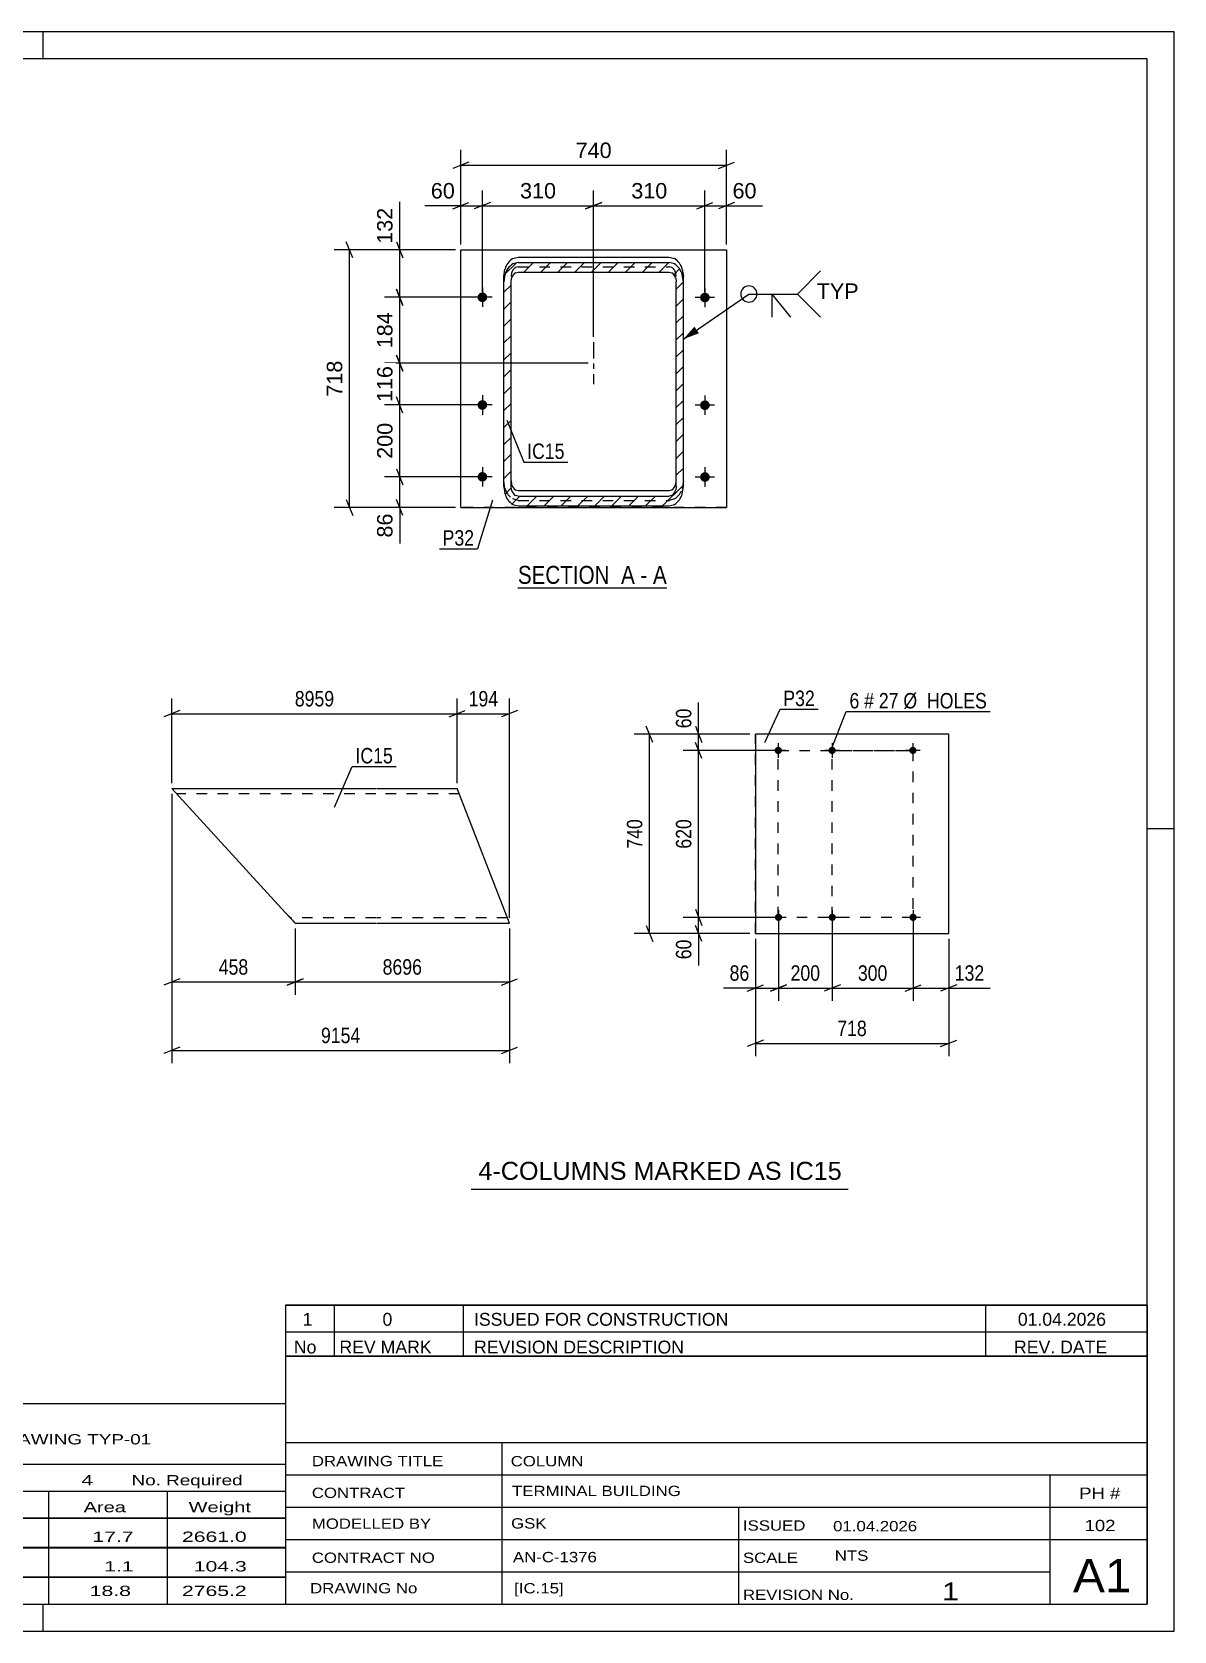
# Model space of a CAD drawing. Header units: millimetres. Extents: x 0 to 420, y 0 to 297.
# Drawn here: x 207.9 to 420, y 0 to 297 of the extents above; entities that cross this region are included whole.
import ezdxf

# ---------------------------------------------------------------- set-up
doc = ezdxf.new("R2010")
doc.units = ezdxf.units.MM
doc.linetypes.add('DXK_LINE_DOT2', pattern=[3.9198, 1.9599, -1.9599])
doc.linetypes.add('DXK_LINE_DOT3', pattern=[5.9187, 2.979, -0.9799, 0.9799, -0.9799])
doc.styles.add('Arial', font='ARIAL.TTF', dxfattribs={"height": 0.2})
doc.styles.add('Arial Narrow', font='ARIALN.TTF', dxfattribs={"height": 0.2})

# ---------------------------------------------------------------- blocks, each defined once
blk = doc.blocks.new('Unknown-762327880-1129')
at = {"color": 5, "linetype": 'Continuous'}
for p, q in [((420, 297), (0, 297)), ((210, 292), (210, 297)), ((420, 0), (420, 297)), ((415, 292), (5, 292)), ((415, 5), (415, 292)), ((420, 149), (415, 149)), ((5, 5), (415, 5)), ((210, 0), (210, 5)), ((0, 0), (420, 0))]:
    blk.add_line(p, q, dxfattribs=at)
blk = doc.blocks.new('Unknown-762327880-17 - 1246')
at = {"color": 6, "linetype": 'Continuous'}
blk.add_line((298.15, 193.75), (325.79, 193.75), dxfattribs=at)
at = {"color": 0, "linetype": 'Continuous'}
blk.add_wipeout([(316.26, 194.5), (316.26, 198), (298.15, 198), (298.15, 194.5)], dxfattribs=at)
at = {"color": 7, "linetype": 'Continuous', "style": 'Arial Narrow'}
blk.add_text('SECTION ', height=3.34, dxfattribs=at).set_placement((298.15, 194.5))
at = {"color": 0, "linetype": 'Continuous'}
blk.add_wipeout([(319.86, 194.5), (319.86, 198), (317.31, 198), (317.31, 194.5)], dxfattribs=at)
blk.add_wipeout([(322.19, 194.5), (322.19, 198), (320.91, 198), (320.91, 194.5)], dxfattribs=at)
at = {"color": 7, "linetype": 'Continuous', "style": 'Arial Narrow'}
blk.add_text('A', height=3.34, dxfattribs=at).set_placement((317.31, 194.5))
at = {"color": 0, "linetype": 'Continuous'}
blk.add_wipeout([(325.79, 194.5), (325.79, 198), (323.24, 198), (323.24, 194.5)], dxfattribs=at)
at = {"color": 7, "linetype": 'Continuous', "style": 'Arial Narrow'}
for s, p in [('A', (323.24, 194.5)), ('-', (320.91, 194.5))]:
    blk.add_text(s, height=3.34, dxfattribs=at).set_placement(p)
blk = doc.blocks.new('Bolt-762327880-1470 - 1436')
at = {"linetype": 'Continuous'}
for points in [[(346.54, 131.88, -1), (346.54, 133.23, -1)], [(356.54, 131.88, -1), (356.54, 133.23, -1)], [(371.54, 131.88, -1), (371.54, 133.23, -1)]]:
    blk.add_hatch(color=1, dxfattribs=at).paths.add_polyline_path(points)
at = {"color": 1, "linetype": 'Continuous'}
for p, q in [((346.54, 133.9), (346.54, 131.2)), ((356.54, 133.9), (356.54, 131.2)), ((371.54, 133.9), (371.54, 131.2)), ((347.89, 132.55), (345.19, 132.55)), ((357.89, 132.55), (355.19, 132.55)), ((372.89, 132.55), (370.19, 132.55))]:
    blk.add_line(p, q, dxfattribs=at)
blk = doc.blocks.new('Bolt-762327880-1475 - 1436')
at = {"linetype": 'Continuous'}
for points in [[(346.5, 162.88, -1), (346.5, 164.23, -1)], [(356.5, 162.88, -1), (356.5, 164.23, -1)], [(371.5, 162.88, -1), (371.5, 164.23, -1)]]:
    blk.add_hatch(color=1, dxfattribs=at).paths.add_polyline_path(points)
at = {"color": 1, "linetype": 'Continuous'}
for p, q in [((347.85, 163.55), (345.15, 163.55)), ((346.5, 164.9), (346.5, 162.2)), ((357.85, 163.55), (355.15, 163.55)), ((356.5, 164.9), (356.5, 162.2)), ((372.85, 163.55), (370.15, 163.55)), ((371.5, 164.9), (371.5, 162.2))]:
    blk.add_line(p, q, dxfattribs=at)
blk = doc.blocks.new('Part-762327880-1480 - 1436')
at = {"color": 2, "linetype": 'Continuous'}
for p, q in [((342.25, 166.55), (342.25, 129.55)), ((378.15, 166.55), (342.25, 166.55)), ((378.15, 129.55), (378.15, 166.55)), ((342.25, 129.55), (378.15, 129.55))]:
    blk.add_line(p, q, dxfattribs=at)
at = {"color": 7, "linetype": 'DXK_LINE_DOT2'}
for p, q in [((342.25, 129.55), (342.25, 166.55)), ((378.15, 129.55), (378.15, 166.55))]:
    blk.add_line(p, q, dxfattribs=at)
blk = doc.blocks.new('Part-762327880-1659 - 1653')
at = {"color": 2, "linetype": 'Continuous'}
for p, q in [((254.95, 133.48), (233.88, 156.48)), ((233.88, 156.48), (271.78, 156.48)), ((271.88, 156.48), (286.88, 156.48)), ((296.6, 131.48), (286.88, 156.48)), ((254.95, 133.48), (256.78, 131.48)), ((256.78, 131.48), (271.78, 131.48)), ((271.88, 131.48), (296.6, 131.48))]:
    blk.add_line(p, q, dxfattribs=at)
at = {"color": 7, "linetype": 'DXK_LINE_DOT2'}
for p, q in [((271.78, 155.48), (234.8, 155.48)), ((287.27, 155.48), (271.88, 155.48)), ((256.64, 131.64), (254.95, 133.48)), ((271.78, 132.48), (255.86, 132.48)), ((296.21, 132.48), (271.88, 132.48))]:
    blk.add_line(p, q, dxfattribs=at)
blk = doc.blocks.new('Bolt-762327880-1249 - 1246')
at = {"linetype": 'Continuous'}
for points in [[(333.78, 247.67, -1), (331.98, 247.67, -1)], [(333.78, 227.67, -1), (331.98, 227.67, -1)], [(333.78, 214.34, -1), (331.98, 214.34, -1)]]:
    blk.add_hatch(color=1, dxfattribs=at).paths.add_polyline_path(points)
at = {"color": 1, "linetype": 'Continuous'}
for p, q in [((334.68, 247.67), (331.08, 247.67)), ((332.88, 249.47), (332.88, 245.87)), ((332.88, 229.47), (332.88, 225.87)), ((334.68, 227.67), (331.08, 227.67)), ((334.68, 214.34), (331.08, 214.34)), ((332.88, 216.14), (332.88, 212.54))]:
    blk.add_line(p, q, dxfattribs=at)
blk = doc.blocks.new('Part-762327880-1281 - 1246')
at = {"linetype": 'Continuous'}
h = blk.add_hatch(dxfattribs=at)
h.set_pattern_fill('', scale=0.7, style=0, pattern_type=0)
h.set_pattern_definition([(45, (328.8821, 250.567), (-1.571545, 1.571545), [])])
h.paths.add_polyline_path([(328.88, 212.6), (328.88, 250.57), (328.68, 251.95), (328.1, 253.12), (327.24, 253.91), (326.22, 254.18), (298.22, 254.18), (297.19, 253.91), (296.33, 253.12), (295.75, 251.95), (295.55, 250.57), (295.55, 212.6), (295.75, 211.22), (296.33, 210.04), (297.19, 209.26), (298.22, 208.98), (326.22, 208.98), (327.24, 209.26), (328.1, 210.04), (328.68, 211.22)])
h.paths.add_polyline_path([(327.16, 211.32), (326.73, 210.93), (326.22, 210.79), (298.22, 210.79), (297.71, 210.93), (297.27, 211.32), (296.98, 211.91), (296.88, 212.6), (296.88, 250.57), (296.98, 251.26), (297.27, 251.85), (297.71, 252.24), (298.22, 252.38), (326.22, 252.38), (326.73, 252.24), (327.16, 251.85), (327.45, 251.26), (327.55, 250.57), (327.55, 212.6), (327.45, 211.91)])
at = {"color": 2, "linetype": 'Continuous'}
for p, q in [((295.55, 251.59), (295.75, 252.97)), ((297.19, 254.93), (298.22, 255.2)), ((298.22, 254.18), (297.19, 253.91)), ((298.22, 255.2), (326.22, 255.2)), ((298.22, 254.18), (326.22, 254.18)), ((326.22, 255.2), (327.24, 254.93)), ((327.24, 253.91), (326.22, 254.18)), ((328.68, 252.97), (328.88, 251.59)), ((295.75, 251.95), (295.55, 250.57)), ((295.55, 250.57), (295.55, 251.59)), ((295.55, 212.6), (295.55, 250.57)), ((296.88, 250.57), (296.98, 251.26)), ((296.88, 212.6), (296.88, 250.57)), ((297.71, 252.24), (298.22, 252.38)), ((298.22, 252.38), (326.22, 252.38)), ((326.22, 252.38), (326.73, 252.24)), ((327.45, 251.26), (327.55, 250.57)), ((327.55, 212.6), (327.55, 250.57)), ((328.88, 250.57), (328.68, 251.95)), ((328.88, 250.57), (328.88, 251.59)), ((328.88, 212.6), (328.88, 250.57)), ((295.55, 212.6), (295.75, 211.22)), ((296.88, 213.62), (296.98, 212.93)), ((296.98, 211.91), (296.88, 212.6)), ((297.71, 211.95), (298.22, 211.81)), ((298.22, 210.79), (297.71, 210.93)), ((298.22, 211.81), (326.22, 211.81)), ((326.22, 211.81), (326.73, 211.95)), ((326.73, 210.93), (326.22, 210.79)), ((327.45, 212.93), (327.55, 213.62)), ((327.55, 212.6), (327.45, 211.91)), ((328.68, 211.22), (328.88, 212.6)), ((297.19, 209.26), (298.22, 208.98)), ((298.22, 210.79), (326.22, 210.79)), ((298.22, 208.98), (326.22, 208.98)), ((326.22, 208.98), (327.24, 209.26))]:
    blk.add_line(p, q, dxfattribs=at)
at = {"color": 7, "linetype": 'DXK_LINE_DOT2'}
for p, q in [((298.22, 253.39), (297.71, 253.26)), ((298.22, 253.39), (326.22, 253.39)), ((326.73, 253.26), (326.22, 253.39)), ((295.55, 213.62), (295.55, 250.57)), ((296.98, 252.28), (296.88, 251.59)), ((296.88, 212.6), (296.88, 251.59)), ((327.55, 251.59), (327.45, 252.28)), ((327.55, 212.6), (327.55, 251.59)), ((328.88, 212.6), (328.88, 250.57)), ((295.55, 212.6), (295.55, 213.62)), ((295.75, 212.23), (295.55, 213.62)), ((328.88, 213.62), (328.68, 212.23)), ((298.22, 210), (297.19, 210.28)), ((298.22, 210), (326.22, 210)), ((327.24, 210.28), (326.22, 210))]:
    blk.add_line(p, q, dxfattribs=at)
at = {"color": 7, "linetype": 'DXK_LINE_DOT3'}
blk.add_line((312.22, 239.36), (312.22, 231.58), dxfattribs=at)
at = {"color": 2, "linetype": 'Continuous'}
for centre, radius, start, end in [((298.95, 252.13), 3.3, 122.0027, 165.1823), ((298.95, 251.11), 3.3, 122.0023, 165.182), ((325.48, 252.13), 3.3, 14.8177, 57.9973), ((325.48, 251.11), 3.3, 14.818, 57.9977), ((298.58, 250.84), 1.65, 122.0023, 165.182), ((325.85, 250.84), 1.65, 14.818, 57.9977), ((298.95, 212.06), 3.3, 194.818, 237.9977), ((298.58, 213.35), 1.65, 194.8177, 237.9973), ((298.58, 212.33), 1.65, 194.818, 237.9977), ((325.85, 213.35), 1.65, 302.0027, 345.1823), ((325.85, 212.33), 1.65, 302.0023, 345.182), ((325.48, 212.06), 3.3, 302.0023, 345.182)]:
    blk.add_arc(centre, radius, start, end, dxfattribs=at)
at = {"color": 7, "linetype": 'DXK_LINE_DOT2'}
for centre, radius, start, end in [((298.58, 251.86), 1.65, 122.0027, 165.1823), ((325.85, 251.86), 1.65, 14.8177, 57.9973), ((298.95, 213.08), 3.3, 194.8177, 237.9973), ((325.48, 213.08), 3.3, 302.0027, 345.1823)]:
    blk.add_arc(centre, radius, start, end, dxfattribs=at)
blk = doc.blocks.new('Part-762327880-1266 - 1246')
at = {"color": 2, "linetype": 'Continuous'}
for p, q in [((287.55, 208.67), (287.55, 256.54)), ((287.55, 256.54), (336.88, 256.54)), ((336.88, 256.54), (336.88, 208.67)), ((287.55, 208.67), (336.88, 208.67))]:
    blk.add_line(p, q, dxfattribs=at)
at = {"color": 7, "linetype": 'DXK_LINE_DOT2'}
for p, q in [((287.55, 256.54), (336.88, 256.54)), ((336.88, 208.67), (287.55, 208.67))]:
    blk.add_line(p, q, dxfattribs=at)
blk = doc.blocks.new('Bolt-762327880-1250 - 1246')
at = {"linetype": 'Continuous'}
for points in [[(292.45, 247.72, -1), (290.65, 247.72, -1)], [(292.45, 227.72, -1), (290.65, 227.72, -1)], [(292.45, 214.38, -1), (290.65, 214.38, -1)]]:
    blk.add_hatch(color=1, dxfattribs=at).paths.add_polyline_path(points)
at = {"color": 1, "linetype": 'Continuous'}
for p, q in [((291.55, 249.52), (291.55, 245.92)), ((293.35, 247.72), (289.75, 247.72)), ((291.55, 229.52), (291.55, 225.92)), ((293.35, 227.72), (289.75, 227.72)), ((293.35, 214.38), (289.75, 214.38)), ((291.55, 216.18), (291.55, 212.58))]:
    blk.add_line(p, q, dxfattribs=at)
blk = doc.blocks.new('Rectangle-762327880-1578 - 1436')
at = {"color": 1, "linetype": 'DXK_LINE_DOT2'}
blk.add_lwpolyline([(346.5, 163.55), (371.5, 163.55), (371.5, 132.55), (346.5, 132.55), (346.5, 163.55)], close=True, dxfattribs=at)
blk = doc.blocks.new('Rectangle-762327880-1598 - 1436')
at = {"color": 1, "linetype": 'DXK_LINE_DOT2'}
blk.add_lwpolyline([(356.5, 163.55), (371.5, 163.55), (371.5, 132.55), (356.5, 132.55), (356.5, 163.55)], close=True, dxfattribs=at)
blk = doc.blocks.new('StraightDimension-762327880-1483 - 1436')
at = {"color": 7, "linetype": 'Continuous'}
for p, q in [((342.25, 128.55), (342.25, 106.75)), ((378.15, 128.55), (378.15, 106.75)), ((343.75, 109.75), (340.75, 108.55)), ((342.25, 109.15), (378.15, 109.15)), ((376.65, 108.55), (379.65, 109.75))]:
    blk.add_line(p, q, dxfattribs=at)
at = {"color": 0}
blk.add_wipeout([(363.54, 109.9), (363.54, 114.1), (356.86, 114.1), (356.86, 109.9)], dxfattribs=at)
at = {"color": 3, "style": 'Arial Narrow'}
blk.add_text('718', height=2.863, dxfattribs=at).set_placement((357.46, 110.5))
blk = doc.blocks.new('StraightDimension-762327880-1494 - 1436')
at = {"color": 7, "linetype": 'Continuous'}
for p, q in [((346.54, 131.55), (346.54, 117.03)), ((342.25, 128.55), (342.25, 117.03)), ((340.75, 118.83), (343.75, 120.03)), ((342.25, 119.43), (346.54, 119.43)), ((348.04, 120.03), (345.04, 118.83))]:
    blk.add_line(p, q, dxfattribs=at)
at = {"color": 0}
blk.add_wipeout([(341.72, 120.18), (341.72, 124.38), (336.87, 124.38), (336.87, 120.18)], dxfattribs=at)
at = {"color": 7, "linetype": 'Continuous'}
blk.add_line((342.25, 119.43), (336.34, 119.43), dxfattribs=at)
blk.add_line((342.25, 119.43), (336.34, 119.43), dxfattribs=at)
at = {"color": 3, "style": 'Arial Narrow'}
blk.add_text('86', height=2.863, dxfattribs=at).set_placement((337.47, 120.78))
blk = doc.blocks.new('StraightDimension-762327880-1509 - 1436')
at = {"color": 7, "linetype": 'Continuous'}
for p, q in [((371.54, 131.55), (371.54, 117.03)), ((378.15, 128.55), (378.15, 117.03)), ((370.04, 118.83), (373.04, 120.03)), ((371.54, 119.43), (378.15, 119.43)), ((379.65, 120.03), (376.65, 118.83))]:
    blk.add_line(p, q, dxfattribs=at)
at = {"color": 0}
blk.add_wipeout([(385.36, 120.18), (385.36, 124.38), (378.67, 124.38), (378.67, 120.18)], dxfattribs=at)
at = {"color": 7, "linetype": 'Continuous'}
blk.add_line((378.15, 119.43), (385.88, 119.43), dxfattribs=at)
blk.add_line((378.15, 119.43), (385.88, 119.43), dxfattribs=at)
at = {"color": 3, "style": 'Arial Narrow'}
blk.add_text('132', height=2.863, dxfattribs=at).set_placement((379.27, 120.78))
blk = doc.blocks.new('StraightDimension-762327880-1525 - 1436')
at = {"color": 7, "linetype": 'Continuous'}
for p, q in [((341.25, 166.55), (319.75, 166.55)), ((323.2, 165.05), (322, 168.05)), ((322.6, 129.55), (322.6, 166.55)), ((322, 131.05), (323.2, 128.05)), ((341.25, 129.55), (319.75, 129.55))]:
    blk.add_line(p, q, dxfattribs=at)
at = {"color": 0}
blk.add_wipeout([(321.85, 151.39), (317.65, 151.39), (317.65, 144.71), (321.85, 144.71)], dxfattribs=at)
at = {"color": 3, "style": 'Arial Narrow'}
blk.add_text('740', height=2.863, rotation=90.0002, dxfattribs=at).set_placement((321.25, 145.31))
blk = doc.blocks.new('StraightDimension-762327880-1536 - 1436')
at = {"color": 7, "linetype": 'Continuous'}
for p, q in [((345.5, 163.55), (328.86, 163.55)), ((332.31, 162.05), (331.11, 165.05)), ((331.71, 132.55), (331.71, 163.55)), ((331.11, 134.05), (332.31, 131.05)), ((345.54, 132.55), (328.86, 132.55))]:
    blk.add_line(p, q, dxfattribs=at)
at = {"color": 0}
blk.add_wipeout([(330.96, 151.39), (326.76, 151.39), (326.76, 144.71), (330.96, 144.71)], dxfattribs=at)
at = {"color": 3, "style": 'Arial Narrow'}
blk.add_text('620', height=2.863, rotation=90.0002, dxfattribs=at).set_placement((330.36, 145.31))
blk = doc.blocks.new('StraightDimension-762327880-1552 - 1436')
at = {"color": 7, "linetype": 'Continuous'}
for p, q in [((331.11, 134.05), (332.31, 131.05)), ((345.54, 132.55), (328.86, 132.55)), ((332.31, 128.05), (331.11, 131.05)), ((331.71, 129.55), (331.71, 132.55)), ((341.25, 129.55), (328.86, 129.55))]:
    blk.add_line(p, q, dxfattribs=at)
at = {"color": 0}
blk.add_wipeout([(330.96, 129.03), (326.76, 129.03), (326.76, 124.17), (330.96, 124.17)], dxfattribs=at)
at = {"color": 7, "linetype": 'Continuous'}
blk.add_line((331.71, 129.55), (331.71, 123.64), dxfattribs=at)
blk.add_line((331.71, 129.55), (331.71, 123.64), dxfattribs=at)
at = {"color": 3, "style": 'Arial Narrow'}
blk.add_text('60', height=2.863, rotation=90.0002, dxfattribs=at).set_placement((330.36, 124.77))
blk = doc.blocks.new('StraightDimension-762327880-1565 - 1436')
at = {"color": 7, "linetype": 'Continuous'}
for p, q in [((341.25, 166.55), (328.86, 166.55)), ((331.11, 168.05), (332.31, 165.05)), ((331.71, 163.55), (331.71, 166.55)), ((345.5, 163.55), (328.86, 163.55)), ((332.31, 162.05), (331.11, 165.05))]:
    blk.add_line(p, q, dxfattribs=at)
at = {"color": 0}
blk.add_wipeout([(330.96, 171.93), (326.76, 171.93), (326.76, 167.08), (330.96, 167.08)], dxfattribs=at)
at = {"color": 7, "linetype": 'Continuous'}
blk.add_line((331.71, 166.55), (331.71, 172.46), dxfattribs=at)
blk.add_line((331.71, 166.55), (331.71, 172.46), dxfattribs=at)
at = {"color": 3, "style": 'Arial Narrow'}
blk.add_text('60', height=2.863, rotation=90.0002, dxfattribs=at).set_placement((330.36, 167.68))
blk = doc.blocks.new('StraightDimension-762327880-2532 - 1436')
at = {"color": 7, "linetype": 'Continuous'}
for p, q in [((346.54, 131.55), (346.54, 117.03)), ((356.54, 131.55), (356.54, 117.03)), ((345.04, 118.83), (348.04, 120.03)), ((346.54, 119.43), (356.54, 119.43)), ((358.04, 120.03), (355.04, 118.83))]:
    blk.add_line(p, q, dxfattribs=at)
at = {"color": 0}
blk.add_wipeout([(354.88, 120.18), (354.88, 124.38), (348.19, 124.38), (348.19, 120.18)], dxfattribs=at)
at = {"color": 3, "style": 'Arial Narrow'}
blk.add_text('200', height=2.863, dxfattribs=at).set_placement((348.79, 120.78))
blk = doc.blocks.new('StraightDimension-762327880-2534 - 1436')
at = {"color": 7, "linetype": 'Continuous'}
for p, q in [((356.54, 131.55), (356.54, 117.03)), ((371.54, 131.55), (371.54, 117.03)), ((358.04, 120.03), (355.04, 118.83)), ((356.54, 119.43), (371.54, 119.43)), ((370.04, 118.83), (373.04, 120.03))]:
    blk.add_line(p, q, dxfattribs=at)
at = {"color": 0}
blk.add_wipeout([(367.38, 120.18), (367.38, 124.38), (360.69, 124.38), (360.69, 120.18)], dxfattribs=at)
at = {"color": 3, "style": 'Arial Narrow'}
blk.add_text('300', height=2.863, dxfattribs=at).set_placement((361.29, 120.78))
blk = doc.blocks.new('StraightDimension-762327880-1717 - 1653')
at = {"color": 7, "linetype": 'Continuous'}
for p, q in [((233.88, 155.48), (233.88, 105.45)), ((296.6, 130.48), (296.6, 105.45)), ((235.38, 108.45), (232.38, 107.25)), ((233.88, 107.85), (296.6, 107.85)), ((295.1, 107.25), (298.1, 108.45))]:
    blk.add_line(p, q, dxfattribs=at)
at = {"color": 0}
blk.add_wipeout([(269.5, 108.6), (269.5, 112.8), (260.98, 112.8), (260.98, 108.6)], dxfattribs=at)
at = {"color": 3, "style": 'Arial Narrow'}
blk.add_text('9154', height=2.863, dxfattribs=at).set_placement((261.58, 109.2))
blk = doc.blocks.new('StraightDimension-762327880-1703 - 1653')
at = {"color": 7, "linetype": 'Continuous'}
for p, q in [((233.88, 155.48), (233.88, 118.16)), ((256.78, 130.48), (256.78, 118.16)), ((235.38, 121.16), (232.38, 119.96)), ((233.88, 120.56), (256.78, 120.56)), ((255.28, 119.96), (258.28, 121.16))]:
    blk.add_line(p, q, dxfattribs=at)
at = {"color": 0}
blk.add_wipeout([(248.67, 121.31), (248.67, 125.51), (241.99, 125.51), (241.99, 121.31)], dxfattribs=at)
at = {"color": 3, "style": 'Arial Narrow'}
blk.add_text('458', height=2.863, dxfattribs=at).set_placement((242.59, 121.91))
blk = doc.blocks.new('StraightDimension-762327880-1662 - 1653')
at = {"color": 7, "linetype": 'Continuous'}
for p, q in [((286.88, 157.48), (286.88, 173.23)), ((296.6, 132.48), (296.6, 173.23)), ((285.38, 169.78), (288.38, 170.98)), ((286.88, 170.38), (296.6, 170.38)), ((298.1, 170.98), (295.1, 169.78))]:
    blk.add_line(p, q, dxfattribs=at)
at = {"color": 0}
blk.add_wipeout([(295.08, 171.13), (295.08, 175.33), (288.4, 175.33), (288.4, 171.13)], dxfattribs=at)
at = {"color": 3, "style": 'Arial Narrow'}
blk.add_text('194', height=2.863, dxfattribs=at).set_placement((289, 171.73))
blk = doc.blocks.new('StraightDimension-762327880-1676 - 1653')
at = {"color": 7, "linetype": 'Continuous'}
for p, q in [((233.88, 157.48), (233.88, 173.23)), ((286.88, 157.48), (286.88, 173.23)), ((235.38, 170.98), (232.38, 169.78)), ((233.88, 170.38), (286.88, 170.38)), ((285.38, 169.78), (288.38, 170.98))]:
    blk.add_line(p, q, dxfattribs=at)
at = {"color": 0}
blk.add_wipeout([(264.64, 171.13), (264.64, 175.33), (256.12, 175.33), (256.12, 171.13)], dxfattribs=at)
at = {"color": 3, "style": 'Arial Narrow'}
blk.add_text('8959', height=2.863, dxfattribs=at).set_placement((256.72, 171.73))
blk = doc.blocks.new('StraightDimension-762327880-1690 - 1653')
at = {"color": 7, "linetype": 'Continuous'}
for p, q in [((256.78, 130.48), (256.78, 118.16)), ((296.6, 130.48), (296.6, 118.16)), ((258.28, 121.16), (255.28, 119.96)), ((256.78, 120.56), (296.6, 120.56)), ((295.1, 119.96), (298.1, 121.16))]:
    blk.add_line(p, q, dxfattribs=at)
at = {"color": 0}
blk.add_wipeout([(280.94, 121.31), (280.94, 125.51), (272.43, 125.51), (272.43, 121.31)], dxfattribs=at)
at = {"color": 3, "style": 'Arial Narrow'}
blk.add_text('8696', height=2.863, dxfattribs=at).set_placement((273.03, 121.91))
blk = doc.blocks.new('StraightDimension-762327880-1318 - 1246')
at = {"color": 7, "linetype": 'Continuous'}
for p, q in [((312.22, 240.36), (312.22, 267.58)), ((332.88, 248.67), (332.88, 267.58)), ((313.72, 265.33), (310.72, 264.13)), ((312.22, 264.73), (332.88, 264.73)), ((331.38, 264.13), (334.38, 265.33))]:
    blk.add_line(p, q, dxfattribs=at)
at = {"color": 0}
blk.add_wipeout([(326.48, 265.48), (326.48, 269.68), (318.61, 269.68), (318.61, 265.48)], dxfattribs=at)
at = {"color": 3, "style": 'Arial'}
blk.add_text('310', height=2.865, dxfattribs=at).set_placement((319.21, 266.08))
blk = doc.blocks.new('StraightDimension-762327880-1283 - 1246')
at = {"color": 7, "linetype": 'Continuous'}
for p, q in [((287.55, 257.54), (287.55, 267.58)), ((291.55, 248.72), (291.55, 267.58)), ((286.05, 264.13), (289.05, 265.33)), ((287.55, 264.73), (291.55, 264.73)), ((293.05, 265.33), (290.05, 264.13))]:
    blk.add_line(p, q, dxfattribs=at)
at = {"color": 0}
blk.add_wipeout([(287.02, 265.48), (287.02, 269.68), (281.38, 269.68), (281.38, 265.48)], dxfattribs=at)
at = {"color": 7, "linetype": 'Continuous'}
blk.add_line((287.55, 264.73), (280.85, 264.73), dxfattribs=at)
blk.add_line((287.55, 264.73), (280.85, 264.73), dxfattribs=at)
at = {"color": 3, "style": 'Arial'}
blk.add_text('60', height=2.865, dxfattribs=at).set_placement((281.98, 266.08))
blk = doc.blocks.new('StraightDimension-762327880-1304 - 1246')
at = {"color": 7, "linetype": 'Continuous'}
for p, q in [((291.55, 248.72), (291.55, 267.58)), ((312.22, 240.36), (312.22, 267.58)), ((293.05, 265.33), (290.05, 264.13)), ((291.55, 264.73), (312.22, 264.73)), ((310.72, 264.13), (313.72, 265.33))]:
    blk.add_line(p, q, dxfattribs=at)
at = {"color": 0}
blk.add_wipeout([(305.82, 265.48), (305.82, 269.68), (297.95, 269.68), (297.95, 265.48)], dxfattribs=at)
at = {"color": 3, "style": 'Arial'}
blk.add_text('310', height=2.865, dxfattribs=at).set_placement((298.55, 266.08))
blk = doc.blocks.new('StraightDimension-762327880-1395 - 1246')
at = {"color": 7, "linetype": 'Continuous'}
for p, q in [((286.55, 256.54), (264.02, 256.54)), ((267.47, 255.04), (266.27, 258.04)), ((266.87, 208.67), (266.87, 256.54)), ((286.55, 208.67), (264.02, 208.67)), ((266.27, 210.17), (267.47, 207.17))]:
    blk.add_line(p, q, dxfattribs=at)
at = {"color": 0}
blk.add_wipeout([(266.12, 236.54), (261.92, 236.54), (261.92, 228.67), (266.12, 228.67)], dxfattribs=at)
at = {"color": 3, "style": 'Arial'}
blk.add_text('718', height=2.865, rotation=90.0002, dxfattribs=at).set_placement((265.52, 229.27))
blk = doc.blocks.new('StraightDimension-762327880-1331 - 1246')
at = {"color": 7, "linetype": 'Continuous'}
for p, q in [((332.88, 248.67), (332.88, 267.58)), ((336.88, 257.54), (336.88, 267.58)), ((331.38, 264.13), (334.38, 265.33)), ((332.88, 264.73), (336.88, 264.73)), ((338.38, 265.33), (335.38, 264.13))]:
    blk.add_line(p, q, dxfattribs=at)
at = {"color": 0}
blk.add_wipeout([(343.05, 265.48), (343.05, 269.68), (337.41, 269.68), (337.41, 265.48)], dxfattribs=at)
at = {"color": 7, "linetype": 'Continuous'}
blk.add_line((336.88, 264.73), (343.58, 264.73), dxfattribs=at)
blk.add_line((336.88, 264.73), (343.58, 264.73), dxfattribs=at)
at = {"color": 3, "style": 'Arial'}
blk.add_text('60', height=2.865, dxfattribs=at).set_placement((338.01, 266.08))
blk = doc.blocks.new('StraightDimension-762327880-1406 - 1246')
at = {"color": 7, "linetype": 'Continuous'}
for p, q in [((287.55, 257.54), (287.55, 275.09)), ((336.88, 257.54), (336.88, 275.09)), ((289.05, 272.84), (286.05, 271.64)), ((287.55, 272.24), (336.88, 272.24)), ((335.38, 271.64), (338.38, 272.84))]:
    blk.add_line(p, q, dxfattribs=at)
at = {"color": 0}
blk.add_wipeout([(316.15, 272.99), (316.15, 277.19), (308.28, 277.19), (308.28, 272.99)], dxfattribs=at)
at = {"color": 3, "style": 'Arial'}
blk.add_text('740', height=2.865, dxfattribs=at).set_placement((308.88, 273.59))
blk = doc.blocks.new('StraightDimension-762327880-2077 - 1246')
at = {"color": 7, "linetype": 'Continuous'}
for p, q in [((286.55, 256.54), (273.36, 256.54)), ((275.61, 258.04), (276.81, 255.04)), ((276.21, 247.72), (276.21, 256.54)), ((290.55, 247.72), (273.36, 247.72)), ((276.81, 246.22), (275.61, 249.22))]:
    blk.add_line(p, q, dxfattribs=at)
at = {"color": 0}
blk.add_wipeout([(275.46, 264.93), (271.26, 264.93), (271.26, 257.06), (275.46, 257.06)], dxfattribs=at)
at = {"color": 7, "linetype": 'Continuous'}
blk.add_line((276.21, 256.54), (276.21, 265.46), dxfattribs=at)
blk.add_line((276.21, 256.54), (276.21, 265.46), dxfattribs=at)
at = {"color": 3, "style": 'Arial'}
blk.add_text('132', height=2.865, rotation=90.0002, dxfattribs=at).set_placement((274.86, 257.66))
blk = doc.blocks.new('StraightDimension-762327880-2078 - 1246')
at = {"color": 7, "linetype": 'Continuous'}
for p, q in [((290.55, 247.72), (273.36, 247.72)), ((275.61, 249.22), (276.81, 246.22)), ((276.21, 235.47), (276.21, 247.72)), ((311.22, 235.47), (273.36, 235.47)), ((276.81, 233.97), (275.61, 236.97))]:
    blk.add_line(p, q, dxfattribs=at)
at = {"color": 0}
blk.add_wipeout([(275.46, 245.53), (271.26, 245.53), (271.26, 237.66), (275.46, 237.66)], dxfattribs=at)
at = {"color": 3, "style": 'Arial'}
blk.add_text('184', height=2.865, rotation=90.0002, dxfattribs=at).set_placement((274.86, 238.26))
blk = doc.blocks.new('StraightDimension-762327880-2079 - 1246')
at = {"color": 7, "linetype": 'Continuous'}
for p, q in [((311.22, 235.47), (273.36, 235.47)), ((275.61, 236.97), (276.81, 233.97)), ((276.21, 227.72), (276.21, 235.47)), ((276.81, 226.22), (275.61, 229.22)), ((290.55, 227.72), (273.36, 227.72))]:
    blk.add_line(p, q, dxfattribs=at)
at = {"color": 0}
blk.add_wipeout([(275.46, 235.53), (271.26, 235.53), (271.26, 227.66), (275.46, 227.66)], dxfattribs=at)
at = {"color": 3, "style": 'Arial'}
blk.add_text('116', height=2.865, rotation=90.0002, dxfattribs=at).set_placement((274.86, 228.26))
blk = doc.blocks.new('StraightDimension-762327880-2080 - 1246')
at = {"color": 7, "linetype": 'Continuous'}
for p, q in [((276.81, 226.22), (275.61, 229.22)), ((290.55, 227.72), (273.36, 227.72)), ((276.21, 214.38), (276.21, 227.72)), ((290.55, 214.38), (273.36, 214.38)), ((275.61, 215.88), (276.81, 212.88))]:
    blk.add_line(p, q, dxfattribs=at)
at = {"color": 0}
blk.add_wipeout([(275.46, 224.99), (271.26, 224.99), (271.26, 217.12), (275.46, 217.12)], dxfattribs=at)
at = {"color": 3, "style": 'Arial'}
blk.add_text('200', height=2.865, rotation=90.0002, dxfattribs=at).set_placement((274.86, 217.72))
blk = doc.blocks.new('StraightDimension-762327880-2081 - 1246')
at = {"color": 7, "linetype": 'Continuous'}
for p, q in [((290.55, 214.38), (273.36, 214.38)), ((275.61, 215.88), (276.81, 212.88)), ((276.21, 208.67), (276.21, 214.38)), ((286.55, 208.67), (273.36, 208.67)), ((276.81, 207.17), (275.61, 210.17))]:
    blk.add_line(p, q, dxfattribs=at)
at = {"color": 0}
blk.add_wipeout([(275.46, 208.14), (271.26, 208.14), (271.26, 202.5), (275.46, 202.5)], dxfattribs=at)
at = {"color": 7, "linetype": 'Continuous'}
blk.add_line((276.21, 208.67), (276.21, 201.97), dxfattribs=at)
blk.add_line((276.21, 208.67), (276.21, 201.97), dxfattribs=at)
at = {"color": 3, "style": 'Arial'}
blk.add_text('86', height=2.865, rotation=90.0002, dxfattribs=at).set_placement((274.86, 203.1))
blk = doc.blocks.new('Unknown-762327880-3164')
at = {"color": 7, "linetype": 'Continuous'}
for p, q in [((255, 51.05), (255, 5)), ((255, 51.05), (415, 51.05)), ((415, 51), (415, 5)), ((255, 35), (415, 35)), ((295.14, 35), (295.14, 5)), ((255, 29), (415, 29)), ((397, 5.05), (397, 29.05)), ((255, 23), (415, 23)), ((339.14, 23), (339.14, 5)), ((255, 17), (415, 17)), ((255, 11), (397, 11)), ((255, 5), (415, 5))]:
    blk.add_line(p, q, dxfattribs=at)
at = {"color": 7, "style": 'Arial Narrow'}
for s, height, width, p in [('DRAWING TITLE', 1.9089, 1.425378, (259.88, 30.61)), ('COLUMN', 1.909, 1.425378, (296.81, 30.59)), ('TERMINAL BUILDING', 1.9089, 1.425378, (297.06, 25.07)), ('CONTRACT', 1.909, 1.425378, (259.88, 24.71)), ('MODELLED BY', 1.9089, 1.425378, (259.88, 18.98)), ('GSK', 1.909, 1.425378, (296.88, 19.04)), ('ISSUED', 1.909, 1.425378, (339.94, 18.64)), ('01.04.2026', 1.909, 1.425378, (356.69, 18.52)), ('CONTRACT NO', 1.9089, 1.425378, (259.88, 12.66)), ('AN-C-1376', 1.909, 1.425378, (297.23, 12.78)), ('SCALE', 1.909, 1.425378, (339.94, 12.65)), ('A1', 6.204, 1.25, (401.24, 7.2)), ('DRAWING No', 1.909, 1.425378, (259.56, 7)), ('[IC.15]', 1.909, 1.425378, (297.46, 6.99)), ('1', 3.34, 1.5, (376.91, 5.68)), ('REVISION No.', 1.9089, 1.425378, (339.94, 5.77))]:
    blk.add_text(s, height=height, dxfattribs=dict(at, width=width)).set_placement(p)
at = {"color": 7, "linetype": 'Continuous', "style": 'Arial Narrow'}
for s, height, width, p in [('PH #', 2.1, 1.42538, (402.4, 24.55)), ('102', 2.1, 1.42538, (403.41, 18.55)), ('NTS', 1.909, 1.425378, (357, 13.05))]:
    blk.add_text(s, height=height, dxfattribs=dict(at, width=width)).set_placement(p)
blk = doc.blocks.new('Unknown-762327880-3165')
at = {"color": 7, "linetype": 'Continuous'}
for p, q in [((255, 60.55), (415, 60.55)), ((415, 60.55), (255, 60.55)), ((255, 60.55), (255, 55.55)), ((264, 60.55), (264, 55.55)), ((288, 60.55), (288, 55.55)), ((385, 60.55), (385, 55.55)), ((415, 60.55), (415, 55.55)), ((255, 55.55), (415, 55.55)), ((255, 55.55), (255, 51.05)), ((255, 55.55), (415, 55.55)), ((264, 55.55), (264, 51.05)), ((288, 55.55), (288, 51.05)), ((385, 55.55), (385, 51.05)), ((415, 55.55), (415, 51.05)), ((415, 51.05), (255, 51.05))]:
    blk.add_line(p, q, dxfattribs=at)
at = {"color": 7, "linetype": 'Continuous', "style": 'Arial Narrow'}
for s, height, width, p in [('1', 2.39, 1.196471, (258.16, 56.7)), ('0', 2.39, 1.196471, (273, 56.7)), ('ISSUED FOR CONSTRUCTION', 2.3861, 1.196471, (290, 56.7)), ('01.04.2026', 2.386, 1.196471, (391, 56.7)), ('No', 2.386, 1.2, (256.54, 51.55)), ('REV MARK', 2.386, 1.2, (265, 51.55)), ('REVISION DESCRIPTION', 2.3861, 1.2, (290, 51.55)), ('REV. DATE', 2.386, 1.2, (390.28, 51.55))]:
    blk.add_text(s, height=height, dxfattribs=dict(at, width=width)).set_placement(p)
blk = doc.blocks.new('Unknown-762327880-3166')
at = {"color": 7, "linetype": 'Continuous'}
for p, q in [((95, 42.25), (255, 42.25)), ((95, 31), (95, 42.25)), ((255, 42.25), (255, 31)), ((95, 31), (255, 31)), ((95, 31), (95, 26)), ((255, 31), (255, 26)), ((95, 26), (255, 26)), ((95, 26), (95, 21)), ((119, 26), (119, 21)), ((154.5, 26), (154.5, 21)), ((180.5, 26), (180.5, 21)), ((193.5, 26), (193.5, 21)), ((211, 26), (211, 21)), ((233, 26), (233, 21)), ((255, 26), (255, 21)), ((95, 21), (255, 21)), ((95, 20.95), (95, 15.55)), ((95, 20.95), (255, 20.95)), ((119, 21), (119, 15.5)), ((154.5, 21), (154.5, 15.5)), ((180.5, 21), (180.5, 15.5)), ((193.5, 21), (193.5, 15.5)), ((211, 21), (211, 15.5)), ((233, 21), (233, 15.5)), ((255, 20.95), (255, 15.55)), ((95, 15.55), (255, 15.55)), ((95, 15.45), (95, 10.05)), ((95, 15.45), (255, 15.45)), ((119, 15.5), (119, 10)), ((154.5, 15.5), (154.5, 10)), ((180.5, 15.5), (180.5, 10)), ((193.5, 15.5), (193.5, 10)), ((211, 15.5), (211, 10)), ((233, 15.5), (233, 10)), ((255, 15.45), (255, 10.05)), ((95, 10.05), (255, 10.05)), ((95, 10), (255, 10)), ((95, 10), (95, 5)), ((211, 10), (211, 5)), ((233, 10), (233, 5)), ((255, 10), (255, 5)), ((95, 5), (255, 5))]:
    blk.add_line(p, q, dxfattribs=at)
at = {"color": 7, "style": 'Arial Narrow'}
for s, height, width, p in [('GENERAL NOTES & WELD DETAILS :', 2.8633, 1.4, (96.15, 34.56)), ('REFER TYP DRAWING TYP-01', 1.9089, 1.6, (179.7, 34.66)), ("MATERIAL LIST FOR ASSEMBLY MK'D", 1.9089, 1.6, (96.15, 27.06)), ('IC15', 1.909, 1.794707, (190.65, 26.97)), ('4', 1.91, 1.794707, (217.08, 27.06)), ('No. Required', 1.9089, 1.6, (226.41, 27.06)), ('Mark', 1.909, 1.7, (96.34, 22)), ('Profile', 1.909, 1.7, (129.41, 22)), ('Material', 1.909, 1.7, (159.54, 22.06)), ('No.', 1.909, 1.7, (184.5, 22.06)), ('Length', 1.909, 1.7, (195, 22.06)), ('Area', 1.909, 1.7, (217.5, 22.06)), ('Weight', 1.909, 1.7, (237, 22.06))]:
    blk.add_text(s, height=height, dxfattribs=dict(at, width=width)).set_placement(p)
at = {"color": 7, "linetype": 'Continuous', "style": 'Arial Narrow'}
for s, height, width, p in [('IC15', 1.909, 1.794707, (96.5, 16.56)), ('SHS500*20', 1.909, 1.794707, (121, 16.56)), ('E350', 1.909, 1.794707, (160.74, 16.56)), ('1', 1.91, 1.794707, (184.86, 16.56)), ('9154', 1.909, 1.794707, (197.58, 16.56)), ('17.7', 1.909, 1.794707, (219.13, 16.56)), ('2661.0', 1.909, 1.794707, (235.77, 16.56)), ('P32', 1.909, 1.794707, (96.5, 11.06)), ('PL25*718', 1.909, 1.794707, (121, 11.06)), ('E350', 1.909, 1.794707, (160.74, 11.06)), ('1', 1.91, 1.794707, (184.86, 11.06)), ('740', 1.909, 1.794707, (199.77, 11.06)), ('1.1', 1.909, 1.794707, (221.32, 11.06)), ('104.3', 1.909, 1.794707, (237.96, 11.06)), ('Total', 1.909, 1.7, (197.33, 6.5)), ('18.8', 1.909, 1.794707, (218.64, 6.5)), ('2765.2', 1.909, 1.794707, (235.77, 6.5))]:
    blk.add_text(s, height=height, dxfattribs=dict(at, width=width)).set_placement(p)
blk = doc.blocks.new('Unknown-762327880-3167')
at = {"color": 7, "linetype": 'Continuous'}
blk.add_line((289.5, 82.05), (359.5, 82.05), dxfattribs=at)
at = {"color": 7, "style": 'Arial'}
blk.add_text('4-COLUMNS MARKED AS IC15', height=3.3428, dxfattribs=at).set_placement((290.82, 83.8))
blk = doc.blocks.new('Mark-762327880-1476 - 1436')
at = {"color": 0}
blk.add_wipeout([(353.29, 171.8), (353.29, 174.8), (347.44, 174.8), (347.44, 171.8)], dxfattribs=at)
blk.add_wipeout([(353.29, 171.8), (353.29, 174.8), (347.44, 174.8), (347.44, 171.8)], dxfattribs=at)
at = {"color": 30, "linetype": 'Continuous'}
for p, q in [((344.02, 165.04), (346.84, 171.2)), ((346.84, 171.2), (353.89, 171.2))]:
    blk.add_line(p, q, dxfattribs=at)
at = {"color": 3, "style": 'Arial Narrow'}
blk.add_text('P32', height=2.863, dxfattribs=at).set_placement((347.44, 171.8))
blk = doc.blocks.new('MarkSet-762327880-1644 - 1436')
at = {"color": 0}
blk.add_wipeout([(361.55, 171.36), (361.55, 174.36), (359.73, 174.36), (359.73, 171.36)], dxfattribs=at)
blk.add_wipeout([(361.55, 171.36), (361.55, 174.36), (359.73, 174.36), (359.73, 171.36)], dxfattribs=at)
at = {"color": 7, "linetype": 'Continuous'}
blk.add_line((356.19, 163.34), (359.13, 170.76), dxfattribs=at)
at = {"color": 0}
blk.add_wipeout([(364.28, 171.36), (364.28, 174.36), (362.45, 174.36), (362.45, 171.36)], dxfattribs=at)
blk.add_wipeout([(364.28, 171.36), (364.28, 174.36), (362.45, 174.36), (362.45, 171.36)], dxfattribs=at)
at = {"color": 3, "style": 'Arial Narrow'}
blk.add_text('6', height=2.86, dxfattribs=at).set_placement((359.73, 171.36))
at = {"color": 0}
blk.add_wipeout([(368.84, 171.36), (368.84, 174.36), (365.18, 174.36), (365.18, 171.36)], dxfattribs=at)
blk.add_wipeout([(368.84, 171.36), (368.84, 174.36), (365.18, 174.36), (365.18, 171.36)], dxfattribs=at)
at = {"color": 3, "style": 'Arial Narrow'}
blk.add_text('#', height=2.86, dxfattribs=at).set_placement((362.45, 171.36))
at = {"color": 0}
blk.add_wipeout([(385.27, 171.36), (385.27, 174.36), (369.74, 174.36), (369.74, 171.36)], dxfattribs=at)
blk.add_wipeout([(385.27, 171.36), (385.27, 174.36), (369.74, 174.36), (369.74, 171.36)], dxfattribs=at)
at = {"color": 7, "linetype": 'Continuous'}
blk.add_line((359.13, 170.76), (385.87, 170.76), dxfattribs=at)
at = {"color": 3, "style": 'Arial Narrow'}
for s, p in [('27', (365.18, 171.36)), ('Ø  HOLES', (369.74, 171.36))]:
    blk.add_text(s, height=2.863, dxfattribs=at).set_placement(p)
blk = doc.blocks.new('Mark-762327880-1655 - 1653')
at = {"color": 0}
blk.add_wipeout([(274.94, 161.15), (274.94, 164.15), (267.99, 164.15), (267.99, 161.15)], dxfattribs=at)
blk.add_wipeout([(274.94, 161.15), (274.94, 164.15), (267.99, 164.15), (267.99, 161.15)], dxfattribs=at)
at = {"color": 30, "linetype": 'Continuous'}
for p, q in [((264.06, 153.02), (267.39, 160.55)), ((267.39, 160.55), (275.54, 160.55))]:
    blk.add_line(p, q, dxfattribs=at)
at = {"color": 3, "style": 'Arial Narrow'}
blk.add_text('IC15', height=2.863, dxfattribs=at).set_placement((267.99, 161.15))
blk = doc.blocks.new('Mark-762327880-1277 - 1246')
at = {"color": 0}
blk.add_wipeout([(306.81, 217.7), (306.81, 220.7), (299.87, 220.7), (299.87, 217.7)], dxfattribs=at)
blk.add_wipeout([(306.81, 217.7), (306.81, 220.7), (299.87, 220.7), (299.87, 217.7)], dxfattribs=at)
at = {"color": 30, "linetype": 'Continuous'}
for p, q in [((296.11, 224.93), (299.27, 217.1)), ((299.27, 217.1), (307.41, 217.1))]:
    blk.add_line(p, q, dxfattribs=at)
at = {"color": 3, "style": 'Arial Narrow'}
blk.add_text('IC15', height=2.863, dxfattribs=at).set_placement((299.87, 217.7))
blk = doc.blocks.new('Mark-762327880-1261 - 1246')
at = {"color": 0}
blk.add_wipeout([(290.02, 201.6), (290.02, 204.6), (284.17, 204.6), (284.17, 201.6)], dxfattribs=at)
blk.add_wipeout([(290.02, 201.6), (290.02, 204.6), (284.17, 204.6), (284.17, 201.6)], dxfattribs=at)
at = {"color": 30, "linetype": 'Continuous'}
for p in [(293.41, 210.05), (283.57, 201)]:
    blk.add_line(p, (290.62, 201), dxfattribs=at)
at = {"color": 3, "style": 'Arial Narrow'}
blk.add_text('P32', height=2.863, dxfattribs=at).set_placement((284.17, 201.6))
blk = doc.blocks.new('WeldMark-762327880-1416 - 1246')
at = {"linetype": 'Continuous'}
blk.add_hatch(color=30, dxfattribs=at).paths.add_polyline_path([(331.78, 241.04), (328.88, 239.95), (330.93, 242.27)])
at = {"color": 30, "linetype": 'Continuous'}
for p, q in [((328.88, 239.95), (341.05, 248.33)), ((341.05, 248.33), (350.05, 248.33))]:
    blk.add_line(p, q, dxfattribs=at)
at = {"color": 3, "linetype": 'Continuous'}
for q in [(348.76, 244.05), (345.33, 244.05)]:
    blk.add_line((345.33, 248.33), q, dxfattribs=at)
for start, end in [(90, 270), (270, 90)]:
    blk.add_arc((341.05, 248.33), 1.5, start, end, dxfattribs=at)
at = {"color": 0, "linetype": 'Continuous'}
blk.add_wipeout([(361.42, 247.43), (361.42, 250.43), (353.65, 250.43), (353.65, 247.43)], dxfattribs=at)
blk.add_wipeout([(361.42, 247.43), (361.42, 250.43), (353.65, 250.43), (353.65, 247.43)], dxfattribs=at)
at = {"color": 3, "linetype": 'Continuous'}
for q in [(354.33, 252.62), (354.33, 244.05)]:
    blk.add_line((350.05, 248.33), q, dxfattribs=at)
at = {"color": 3, "linetype": 'Continuous', "style": 'Arial'}
blk.add_text('TYP', height=2.865, dxfattribs=at).set_placement((353.65, 247.43))

msp = doc.modelspace()

# ---------------------------------------------------------------- block references
for name in ['Unknown-762327880-1129', 'Part-762327880-1266 - 1246', 'Part-762327880-1281 - 1246', 'Bolt-762327880-1250 - 1246', 'Bolt-762327880-1249 - 1246', 'Part-762327880-1480 - 1436', 'Bolt-762327880-1475 - 1436', 'Rectangle-762327880-1578 - 1436', 'Rectangle-762327880-1598 - 1436', 'Part-762327880-1659 - 1653', 'Bolt-762327880-1470 - 1436', 'Unknown-762327880-3167', 'Unknown-762327880-3165', 'Unknown-762327880-3164', 'Unknown-762327880-3166']:
    msp.add_blockref(name, (0, 0))

# ---------------------------------------------------------------- next in the draw order: block references
for name in ['StraightDimension-762327880-1283 - 1246', 'StraightDimension-762327880-1318 - 1246', 'Unknown-762327880-17 - 1246', 'MarkSet-762327880-1644 - 1436', 'StraightDimension-762327880-1717 - 1653', 'StraightDimension-762327880-1483 - 1436']:
    msp.add_blockref(name, (0, 0))

# ---------------------------------------------------------------- next in the draw order: block references
for name in ['StraightDimension-762327880-1304 - 1246', 'StraightDimension-762327880-1331 - 1246', 'StraightDimension-762327880-1395 - 1246', 'StraightDimension-762327880-1662 - 1653', 'StraightDimension-762327880-1703 - 1653', 'StraightDimension-762327880-1494 - 1436', 'StraightDimension-762327880-1509 - 1436']:
    msp.add_blockref(name, (0, 0))

# ---------------------------------------------------------------- next in the draw order: block references
for name in ['StraightDimension-762327880-1406 - 1246', 'WeldMark-762327880-1416 - 1246', 'StraightDimension-762327880-1676 - 1653', 'StraightDimension-762327880-1525 - 1436', 'StraightDimension-762327880-1690 - 1653']:
    msp.add_blockref(name, (0, 0))

# ---------------------------------------------------------------- next in the draw order: block references
for name in ['StraightDimension-762327880-2077 - 1246', 'Mark-762327880-1655 - 1653', 'StraightDimension-762327880-1536 - 1436']:
    msp.add_blockref(name, (0, 0))

# ---------------------------------------------------------------- next in the draw order: block references
for name in ['StraightDimension-762327880-2078 - 1246', 'StraightDimension-762327880-1565 - 1436', 'StraightDimension-762327880-1552 - 1436']:
    msp.add_blockref(name, (0, 0))

# ---------------------------------------------------------------- next in the draw order: block references
for name in ['StraightDimension-762327880-2079 - 1246', 'Mark-762327880-1476 - 1436', 'StraightDimension-762327880-2532 - 1436']:
    msp.add_blockref(name, (0, 0))

# ---------------------------------------------------------------- next in the draw order: block references
for name in ['StraightDimension-762327880-2080 - 1246', 'Mark-762327880-1277 - 1246', 'StraightDimension-762327880-2534 - 1436']:
    msp.add_blockref(name, (0, 0))

# ---------------------------------------------------------------- next in the draw order: block references
msp.add_blockref('StraightDimension-762327880-2081 - 1246', (0, 0))

# ---------------------------------------------------------------- next in the draw order: block references
msp.add_blockref('Mark-762327880-1261 - 1246', (0, 0))

doc.saveas('drawing.dxf')
